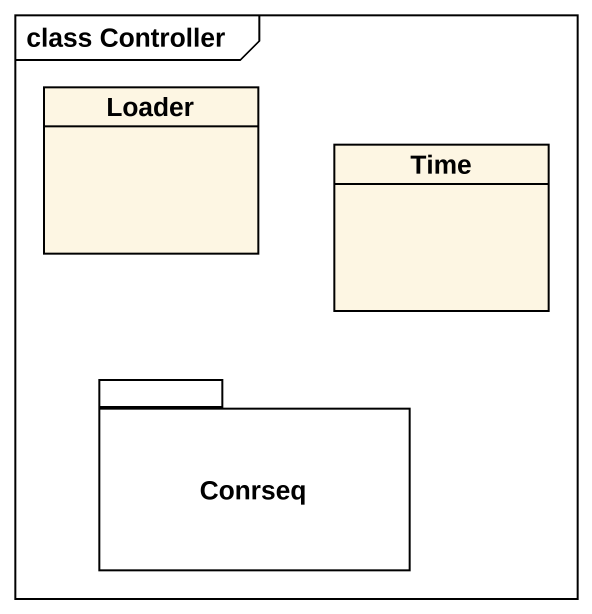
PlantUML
@startuml
mainframe class Controller
hide circle
hide empty members
class Loader
class Time
package Conrseq {
}
@enduml
